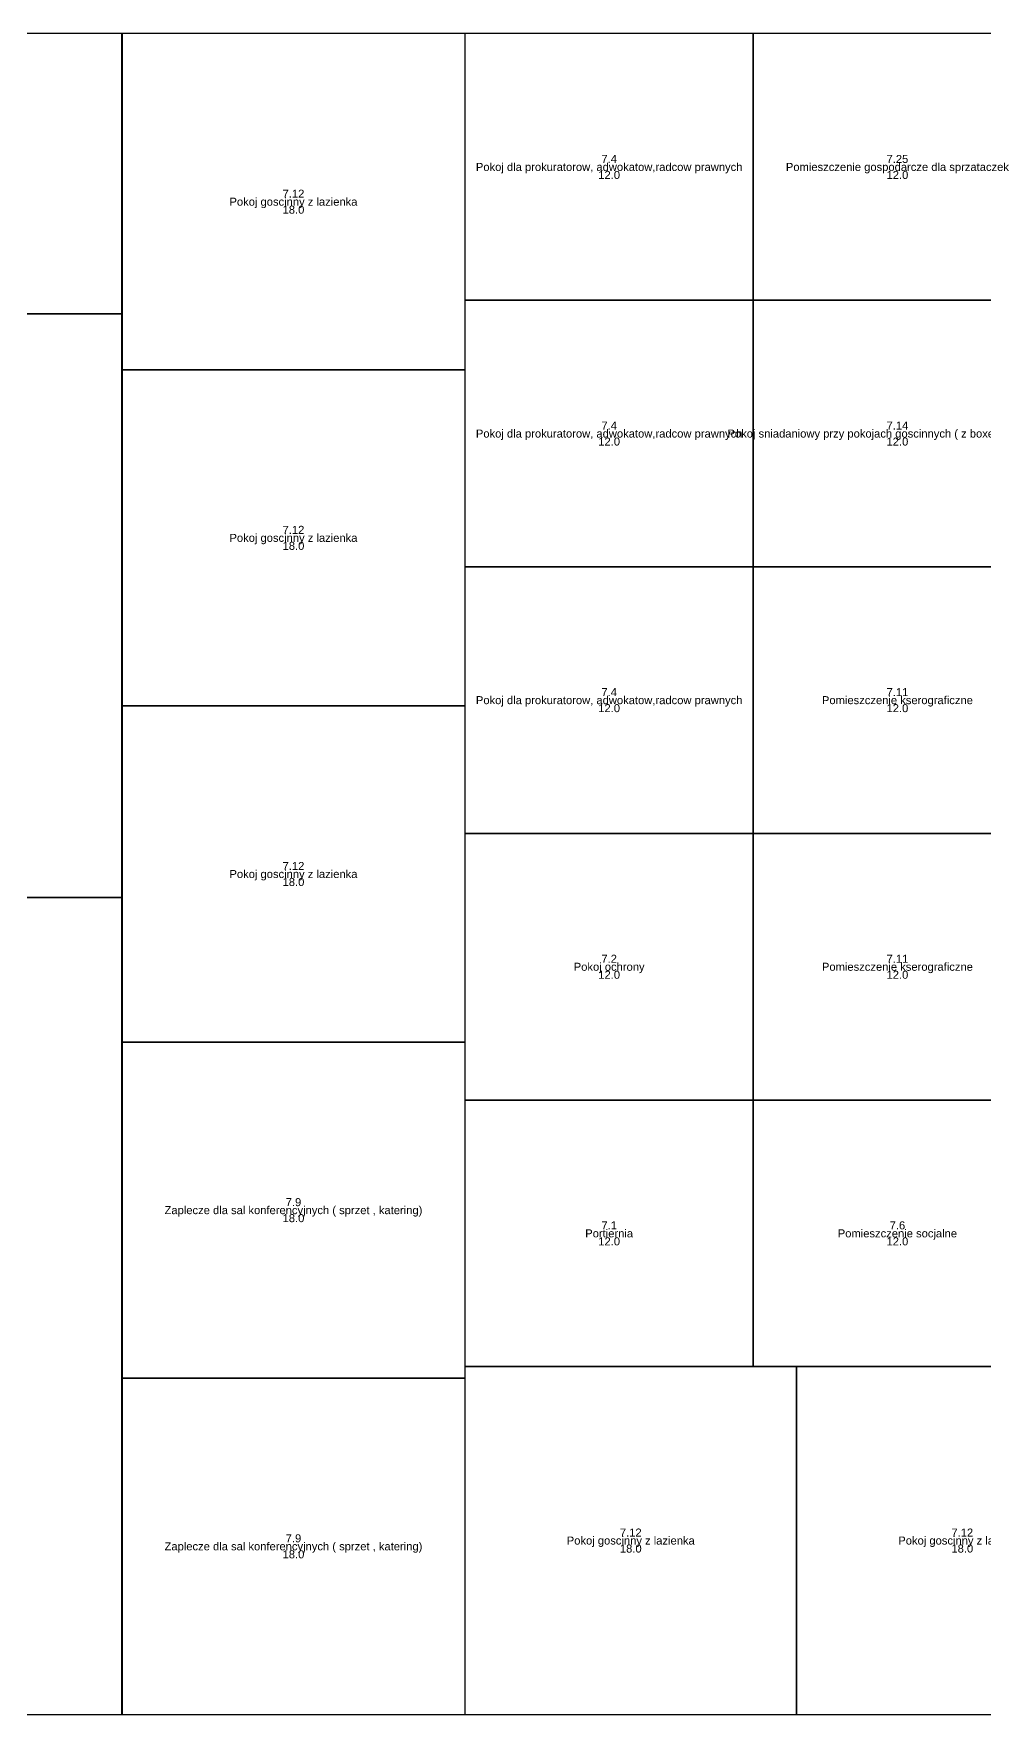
# Model space of a CAD drawing. Extents: x 0 to 217, y 0 to 21.
# Drawn here: x 41.94 to 53.82, y 0 to 21 of the extents above; entities that cross this region are included whole.
import ezdxf
from ezdxf.enums import TextEntityAlignment as Align

# ---------------------------------------------------------------- set-up
doc = ezdxf.new("R2010")
doc.units = 0
for name, color, linetype in [('PODWYDZIALY', 3, 'CONTINUOUS'), ('POMIESZCZENIA', 16, 'CONTINUOUS'), ('WYDZIALY', 2, 'CONTINUOUS')]:
    doc.layers.add(name, color=color, linetype=linetype)
doc.styles.get("Standard").update_dxf_attribs({"font": 'arial.ttf'})

# ---------------------------------------------------------------- blocks, each defined once
blk = doc.blocks.new('Area0')
at = {"color": 0}
blk.add_polyline3d([(0, 0, 0), (68.048, 0, 0), (68.048, 21, 0), (0, 21, 0), (0, 0, 0)], dxfattribs=at)
blk = doc.blocks.new('Area7')
at = {"color": 0}
blk.add_polyline3d([(0, 0, 0), (68.048, 0, 0), (68.048, 21, 0), (0, 21, 0), (0, 0, 0)], dxfattribs=at)
blk = doc.blocks.new('Area13')
at = {"color": 0}
blk.add_polyline3d([(0, 0, 0), (6.857, 0, 0), (6.857, 10.208, 0), (0, 10.208, 0), (0, 0, 0)], dxfattribs=at)
blk = doc.blocks.new('Area14')
at = {"color": 0}
blk.add_polyline3d([(0, 0, 0), (6.857, 0, 0), (6.857, 7.292, 0), (0, 7.292, 0), (0, 0, 0)], dxfattribs=at)
blk = doc.blocks.new('Area15')
at = {"color": 0}
blk.add_polyline3d([(0, 0, 0), (6.857, 0, 0), (6.857, 3.5, 0), (0, 3.5, 0), (0, 0, 0)], dxfattribs=at)
blk = doc.blocks.new('Area16')
at = {"color": 0}
blk.add_polyline3d([(0, 0, 0), (4.286, 0, 0), (4.286, 4.2, 0), (0, 4.2, 0), (0, 0, 0)], dxfattribs=at)
blk = doc.blocks.new('Area17')
at = {"color": 0}
blk.add_polyline3d([(0, 0, 0), (4.286, 0, 0), (4.286, 4.2, 0), (0, 4.2, 0), (0, 0, 0)], dxfattribs=at)
blk = doc.blocks.new('Area18')
at = {"color": 0}
blk.add_polyline3d([(0, 0, 0), (4.286, 0, 0), (4.286, 4.2, 0), (0, 4.2, 0), (0, 0, 0)], dxfattribs=at)
blk = doc.blocks.new('Area19')
at = {"color": 0}
blk.add_polyline3d([(0, 0, 0), (4.286, 0, 0), (4.286, 4.2, 0), (0, 4.2, 0), (0, 0, 0)], dxfattribs=at)
blk = doc.blocks.new('Area20')
at = {"color": 0}
blk.add_polyline3d([(0, 0, 0), (4.286, 0, 0), (4.286, 4.2, 0), (0, 4.2, 0), (0, 0, 0)], dxfattribs=at)
blk = doc.blocks.new('Area21')
at = {"color": 0}
blk.add_polyline3d([(0, 0, 0), (4.143, 0, 0), (4.143, 4.345, 0), (0, 4.345, 0), (0, 0, 0)], dxfattribs=at)
blk = doc.blocks.new('Area22')
at = {"color": 0}
blk.add_polyline3d([(0, 0, 0), (4.143, 0, 0), (4.143, 4.345, 0), (0, 4.345, 0), (0, 0, 0)], dxfattribs=at)
blk = doc.blocks.new('Area26')
at = {"color": 0}
blk.add_polyline3d([(0, 0, 0), (3.602, 0, 0), (3.602, 3.331, 0), (0, 3.331, 0), (0, 0, 0)], dxfattribs=at)
blk = doc.blocks.new('Area27')
at = {"color": 0}
blk.add_polyline3d([(0, 0, 0), (3.602, 0, 0), (3.602, 3.331, 0), (0, 3.331, 0), (0, 0, 0)], dxfattribs=at)
blk = doc.blocks.new('Area28')
at = {"color": 0}
blk.add_polyline3d([(0, 0, 0), (3.602, 0, 0), (3.602, 3.331, 0), (0, 3.331, 0), (0, 0, 0)], dxfattribs=at)
blk = doc.blocks.new('Area29')
at = {"color": 0}
blk.add_polyline3d([(0, 0, 0), (3.602, 0, 0), (3.602, 3.331, 0), (0, 3.331, 0), (0, 0, 0)], dxfattribs=at)
blk = doc.blocks.new('Area30')
at = {"color": 0}
blk.add_polyline3d([(0, 0, 0), (3.602, 0, 0), (3.602, 3.331, 0), (0, 3.331, 0), (0, 0, 0)], dxfattribs=at)
blk = doc.blocks.new('Area31')
at = {"color": 0}
blk.add_polyline3d([(0, 0, 0), (3.602, 0, 0), (3.602, 3.331, 0), (0, 3.331, 0), (0, 0, 0)], dxfattribs=at)
blk = doc.blocks.new('Area32')
at = {"color": 0}
blk.add_polyline3d([(0, 0, 0), (3.602, 0, 0), (3.602, 3.331, 0), (0, 3.331, 0), (0, 0, 0)], dxfattribs=at)
blk = doc.blocks.new('Area33')
at = {"color": 0}
blk.add_polyline3d([(0, 0, 0), (3.602, 0, 0), (3.602, 3.331, 0), (0, 3.331, 0), (0, 0, 0)], dxfattribs=at)
blk = doc.blocks.new('Area34')
at = {"color": 0}
blk.add_polyline3d([(0, 0, 0), (3.602, 0, 0), (3.602, 3.331, 0), (0, 3.331, 0), (0, 0, 0)], dxfattribs=at)
blk = doc.blocks.new('Area35')
at = {"color": 0}
blk.add_polyline3d([(0, 0, 0), (3.602, 0, 0), (3.602, 3.331, 0), (0, 3.331, 0), (0, 0, 0)], dxfattribs=at)

msp = doc.modelspace()

# ---------------------------------------------------------------- block references
at = {"layer": 'PODWYDZIALY', "color": 10}
msp.add_blockref('Area7', (0, 0), dxfattribs=at)
at = {"layer": 'POMIESZCZENIA', "color": 10}
ref = msp.add_blockref('Area15', (36.19, 17.5), dxfattribs=at)
ref.add_attrib('NAME', 'Magazyn sprzetu i materialow gospodarczych ', dxfattribs={"layer": '0', "color": 0, "height": 0.1}).set_placement((39.619, 19.25), align=Align.MIDDLE_CENTER)
ref.add_attrib('POW', '24.0', dxfattribs={"layer": '0', "color": 0, "height": 0.1}).set_placement((39.619, 19.15), align=Align.MIDDLE_CENTER)
ref.add_attrib('NR', '7.29', dxfattribs={"layer": '0', "color": 0, "height": 0.1}).set_placement((39.619, 19.35), align=Align.MIDDLE_CENTER)
ref = msp.add_blockref('Area20', (43.048, 16.8), dxfattribs=at)
ref.add_attrib('NAME', 'Pokoj goscinny z lazienka', dxfattribs={"layer": '0', "color": 0, "height": 0.1}).set_placement((45.19, 18.9), align=Align.MIDDLE_CENTER)
ref.add_attrib('POW', '18.0', dxfattribs={"layer": '0', "color": 0, "height": 0.1}).set_placement((45.19, 18.8), align=Align.MIDDLE_CENTER)
ref.add_attrib('NR', '7.12', dxfattribs={"layer": '0', "color": 0, "height": 0.1}).set_placement((45.19, 19), align=Align.MIDDLE_CENTER)
ref = msp.add_blockref('Area30', (47.333, 17.669), dxfattribs=at)
ref.add_attrib('NAME', 'Pokoj dla prokuratorow, adwokatow,radcow prawnych', dxfattribs={"layer": '0', "color": 0, "height": 0.1}).set_placement((49.135, 19.334), align=Align.MIDDLE_CENTER)
ref.add_attrib('POW', '12.0', dxfattribs={"layer": '0', "color": 0, "height": 0.1}).set_placement((49.135, 19.234), align=Align.MIDDLE_CENTER)
ref.add_attrib('NR', '7.4', dxfattribs={"layer": '0', "color": 0, "height": 0.1}).set_placement((49.135, 19.434), align=Align.MIDDLE_CENTER)
ref = msp.add_blockref('Area35', (50.936, 17.669), dxfattribs=at)
ref.add_attrib('NAME', 'Pomieszczenie gospodarcze dla sprzataczek', dxfattribs={"layer": '0', "color": 0, "height": 0.1}).set_placement((52.737, 19.334), align=Align.MIDDLE_CENTER)
ref.add_attrib('POW', '12.0', dxfattribs={"layer": '0', "color": 0, "height": 0.1}).set_placement((52.737, 19.234), align=Align.MIDDLE_CENTER)
ref.add_attrib('NR', '7.25', dxfattribs={"layer": '0', "color": 0, "height": 0.1}).set_placement((52.737, 19.434), align=Align.MIDDLE_CENTER)
ref = msp.add_blockref('Area29', (47.333, 14.338), dxfattribs=at)
ref.add_attrib('NAME', 'Pokoj dla prokuratorow, adwokatow,radcow prawnych', dxfattribs={"layer": '0', "color": 0, "height": 0.1}).set_placement((49.135, 16.003), align=Align.MIDDLE_CENTER)
ref.add_attrib('POW', '12.0', dxfattribs={"layer": '0', "color": 0, "height": 0.1}).set_placement((49.135, 15.903), align=Align.MIDDLE_CENTER)
ref.add_attrib('NR', '7.4', dxfattribs={"layer": '0', "color": 0, "height": 0.1}).set_placement((49.135, 16.103), align=Align.MIDDLE_CENTER)
ref = msp.add_blockref('Area34', (50.936, 14.338), dxfattribs=at)
ref.add_attrib('NAME', 'Pokoj sniadaniowy przy pokojach goscinnych ( z boxem kuchennym)', dxfattribs={"layer": '0', "color": 0, "height": 0.1}).set_placement((52.737, 16.003), align=Align.MIDDLE_CENTER)
ref.add_attrib('POW', '12.0', dxfattribs={"layer": '0', "color": 0, "height": 0.1}).set_placement((52.737, 15.903), align=Align.MIDDLE_CENTER)
ref.add_attrib('NR', '7.14', dxfattribs={"layer": '0', "color": 0, "height": 0.1}).set_placement((52.737, 16.103), align=Align.MIDDLE_CENTER)
ref = msp.add_blockref('Area14', (36.19, 10.208), dxfattribs=at)
ref.add_attrib('NAME', 'Sala konferencyjna mala', dxfattribs={"layer": '0', "color": 0, "height": 0.1}).set_placement((39.619, 13.854), align=Align.MIDDLE_CENTER)
ref.add_attrib('POW', '50.0', dxfattribs={"layer": '0', "color": 0, "height": 0.1}).set_placement((39.619, 13.754), align=Align.MIDDLE_CENTER)
ref.add_attrib('NR', '7.8', dxfattribs={"layer": '0', "color": 0, "height": 0.1}).set_placement((39.619, 13.954), align=Align.MIDDLE_CENTER)
ref = msp.add_blockref('Area19', (43.048, 12.6), dxfattribs=at)
ref.add_attrib('NAME', 'Pokoj goscinny z lazienka', dxfattribs={"layer": '0', "color": 0, "height": 0.1}).set_placement((45.19, 14.7), align=Align.MIDDLE_CENTER)
ref.add_attrib('POW', '18.0', dxfattribs={"layer": '0', "color": 0, "height": 0.1}).set_placement((45.19, 14.6), align=Align.MIDDLE_CENTER)
ref.add_attrib('NR', '7.12', dxfattribs={"layer": '0', "color": 0, "height": 0.1}).set_placement((45.19, 14.8), align=Align.MIDDLE_CENTER)
ref = msp.add_blockref('Area28', (47.333, 11.007), dxfattribs=at)
ref.add_attrib('NAME', 'Pokoj dla prokuratorow, adwokatow,radcow prawnych', dxfattribs={"layer": '0', "color": 0, "height": 0.1}).set_placement((49.135, 12.672), align=Align.MIDDLE_CENTER)
ref.add_attrib('POW', '12.0', dxfattribs={"layer": '0', "color": 0, "height": 0.1}).set_placement((49.135, 12.572), align=Align.MIDDLE_CENTER)
ref.add_attrib('NR', '7.4', dxfattribs={"layer": '0', "color": 0, "height": 0.1}).set_placement((49.135, 12.772), align=Align.MIDDLE_CENTER)
ref = msp.add_blockref('Area33', (50.936, 11.007), dxfattribs=at)
ref.add_attrib('NAME', 'Pomieszczenie kserograficzne', dxfattribs={"layer": '0', "color": 0, "height": 0.1}).set_placement((52.737, 12.672), align=Align.MIDDLE_CENTER)
ref.add_attrib('POW', '12.0', dxfattribs={"layer": '0', "color": 0, "height": 0.1}).set_placement((52.737, 12.572), align=Align.MIDDLE_CENTER)
ref.add_attrib('NR', '7.11', dxfattribs={"layer": '0', "color": 0, "height": 0.1}).set_placement((52.737, 12.772), align=Align.MIDDLE_CENTER)
ref = msp.add_blockref('Area18', (43.048, 8.4), dxfattribs=at)
ref.add_attrib('NAME', 'Pokoj goscinny z lazienka', dxfattribs={"layer": '0', "color": 0, "height": 0.1}).set_placement((45.19, 10.5), align=Align.MIDDLE_CENTER)
ref.add_attrib('POW', '18.0', dxfattribs={"layer": '0', "color": 0, "height": 0.1}).set_placement((45.19, 10.4), align=Align.MIDDLE_CENTER)
ref.add_attrib('NR', '7.12', dxfattribs={"layer": '0', "color": 0, "height": 0.1}).set_placement((45.19, 10.6), align=Align.MIDDLE_CENTER)
ref = msp.add_blockref('Area27', (47.333, 7.676), dxfattribs=at)
ref.add_attrib('NAME', 'Pokoj ochrony', dxfattribs={"layer": '0', "color": 0, "height": 0.1}).set_placement((49.135, 9.341), align=Align.MIDDLE_CENTER)
ref.add_attrib('POW', '12.0', dxfattribs={"layer": '0', "color": 0, "height": 0.1}).set_placement((49.135, 9.241), align=Align.MIDDLE_CENTER)
ref.add_attrib('NR', '7.2', dxfattribs={"layer": '0', "color": 0, "height": 0.1}).set_placement((49.135, 9.441), align=Align.MIDDLE_CENTER)
ref = msp.add_blockref('Area32', (50.936, 7.676), dxfattribs=at)
ref.add_attrib('NAME', 'Pomieszczenie kserograficzne', dxfattribs={"layer": '0', "color": 0, "height": 0.1}).set_placement((52.737, 9.341), align=Align.MIDDLE_CENTER)
ref.add_attrib('POW', '12.0', dxfattribs={"layer": '0', "color": 0, "height": 0.1}).set_placement((52.737, 9.241), align=Align.MIDDLE_CENTER)
ref.add_attrib('NR', '7.11', dxfattribs={"layer": '0', "color": 0, "height": 0.1}).set_placement((52.737, 9.441), align=Align.MIDDLE_CENTER)
ref = msp.add_blockref('Area13', (36.19, 0), dxfattribs=at)
ref.add_attrib('NAME', 'Szatnia ogolna ( dla ok. 300 osob)', dxfattribs={"layer": '0', "color": 0, "height": 0.1}).set_placement((39.619, 5.104), align=Align.MIDDLE_CENTER)
ref.add_attrib('POW', '70.0', dxfattribs={"layer": '0', "color": 0, "height": 0.1}).set_placement((39.619, 5.004), align=Align.MIDDLE_CENTER)
ref.add_attrib('NR', '7.3', dxfattribs={"layer": '0', "color": 0, "height": 0.1}).set_placement((39.619, 5.204), align=Align.MIDDLE_CENTER)
ref = msp.add_blockref('Area17', (43.048, 4.2), dxfattribs=at)
ref.add_attrib('NAME', 'Zaplecze dla sal konferencyjnych ( sprzet , katering)', dxfattribs={"layer": '0', "color": 0, "height": 0.1}).set_placement((45.19, 6.3), align=Align.MIDDLE_CENTER)
ref.add_attrib('POW', '18.0', dxfattribs={"layer": '0', "color": 0, "height": 0.1}).set_placement((45.19, 6.2), align=Align.MIDDLE_CENTER)
ref.add_attrib('NR', '7.9', dxfattribs={"layer": '0', "color": 0, "height": 0.1}).set_placement((45.19, 6.4), align=Align.MIDDLE_CENTER)
ref = msp.add_blockref('Area26', (47.333, 4.345), dxfattribs=at)
ref.add_attrib('NAME', 'Portiernia', dxfattribs={"layer": '0', "color": 0, "height": 0.1}).set_placement((49.135, 6.01), align=Align.MIDDLE_CENTER)
ref.add_attrib('POW', '12.0', dxfattribs={"layer": '0', "color": 0, "height": 0.1}).set_placement((49.135, 5.91), align=Align.MIDDLE_CENTER)
ref.add_attrib('NR', '7.1', dxfattribs={"layer": '0', "color": 0, "height": 0.1}).set_placement((49.135, 6.11), align=Align.MIDDLE_CENTER)
ref = msp.add_blockref('Area31', (50.936, 4.345), dxfattribs=at)
ref.add_attrib('NAME', 'Pomieszczenie socjalne', dxfattribs={"layer": '0', "color": 0, "height": 0.1}).set_placement((52.737, 6.01), align=Align.MIDDLE_CENTER)
ref.add_attrib('POW', '12.0', dxfattribs={"layer": '0', "color": 0, "height": 0.1}).set_placement((52.737, 5.91), align=Align.MIDDLE_CENTER)
ref.add_attrib('NR', '7.6', dxfattribs={"layer": '0', "color": 0, "height": 0.1}).set_placement((52.737, 6.11), align=Align.MIDDLE_CENTER)
ref = msp.add_blockref('Area16', (43.048, 0), dxfattribs=at)
ref.add_attrib('NAME', 'Zaplecze dla sal konferencyjnych ( sprzet , katering)', dxfattribs={"layer": '0', "color": 0, "height": 0.1}).set_placement((45.19, 2.1), align=Align.MIDDLE_CENTER)
ref.add_attrib('POW', '18.0', dxfattribs={"layer": '0', "color": 0, "height": 0.1}).set_placement((45.19, 2), align=Align.MIDDLE_CENTER)
ref.add_attrib('NR', '7.9', dxfattribs={"layer": '0', "color": 0, "height": 0.1}).set_placement((45.19, 2.2), align=Align.MIDDLE_CENTER)
ref = msp.add_blockref('Area21', (47.333, 0), dxfattribs=at)
ref.add_attrib('NAME', 'Pokoj goscinny z lazienka', dxfattribs={"layer": '0', "color": 0, "height": 0.1}).set_placement((49.405, 2.172), align=Align.MIDDLE_CENTER)
ref.add_attrib('POW', '18.0', dxfattribs={"layer": '0', "color": 0, "height": 0.1}).set_placement((49.405, 2.072), align=Align.MIDDLE_CENTER)
ref.add_attrib('NR', '7.12', dxfattribs={"layer": '0', "color": 0, "height": 0.1}).set_placement((49.405, 2.272), align=Align.MIDDLE_CENTER)
ref = msp.add_blockref('Area22', (51.476, 0), dxfattribs=at)
ref.add_attrib('NAME', 'Pokoj goscinny z lazienka', dxfattribs={"layer": '0', "color": 0, "height": 0.1}).set_placement((53.548, 2.172), align=Align.MIDDLE_CENTER)
ref.add_attrib('POW', '18.0', dxfattribs={"layer": '0', "color": 0, "height": 0.1}).set_placement((53.548, 2.072), align=Align.MIDDLE_CENTER)
ref.add_attrib('NR', '7.12', dxfattribs={"layer": '0', "color": 0, "height": 0.1}).set_placement((53.548, 2.272), align=Align.MIDDLE_CENTER)
at = {"layer": 'WYDZIALY', "color": 10}
msp.add_blockref('Area0', (0, 0), dxfattribs=at)

doc.saveas('drawing.dxf')
